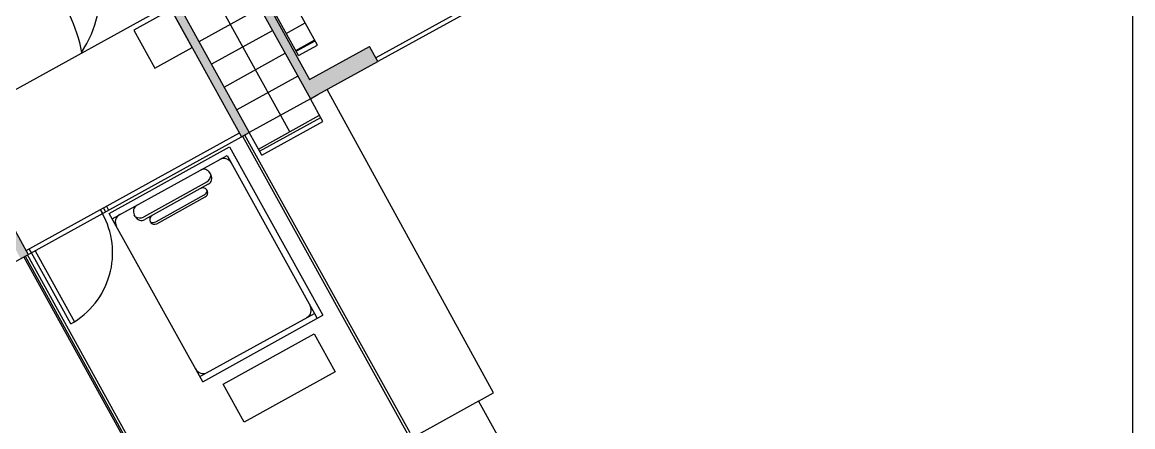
# Model space of a CAD drawing. Header units: millimetres. Extents: x 3565 to 7094, y -499 to 4123.
# Drawn here: x 4312 to 5595, y 2831 to 3299 of the extents above; entities that cross this region are included whole.
import ezdxf

# ---------------------------------------------------------------- set-up
doc = ezdxf.new("R2010")
doc.units = ezdxf.units.MM
for name, color, linetype in [('A-FLOOR-STRS', 3, 'Continuous'), ('A-FURN', 9, 'Continuous'), ('A-GLAZ-FULL', 4, 'Continuous'), ('A-WALL-FULL-EXTR', 1, 'Continuous'), ('A-WALL-FULL-INTR', 2, 'Continuous'), ('campiture muri sezionati', 253, 'Continuous'), ('QUOTE', 5, 'Continuous'), ('TRATTEGGI SOTTILI', 253, 'Continuous')]:
    doc.layers.add(name, color=color, linetype=linetype)

msp = doc.modelspace()

# ---------------------------------------------------------------- hatches: boundary and pattern name
at = {"layer": 'campiture muri sezionati'}
h = msp.add_hatch(color=256, dxfattribs=at)
h.dxf.hatch_style = 1
h.paths.add_polyline_path([(4345, 3586.4), (4338.1, 3582.6), (4338.1, 3582.6), (4336.3, 3581.5), (4415.8, 3436.9), (4565.1, 3166.5), (4573.9, 3171.4), (4424.6, 3441.8)])
h.paths.add_polyline_path([(4712.9, 3270.8), (4643.6, 3232.7), (4424.1, 3629.8), (4424.1, 3629.8), (4415.4, 3625.2), (4415.3, 3625.1), (4644.5, 3210.4), (4653.2, 3215.2), (4722.5, 3253.3)])
h = msp.add_hatch(color=256, dxfattribs=at)
h.dxf.hatch_style = 1
h.paths.add_polyline_path([(4095.7, 3433.7), (4086.4, 3428.5), (4187.3, 3246.5), (4111.4, 3204.5), (4116.3, 3195.9), (4192, 3237.6), (4309.8, 3025.5), (4318.5, 3030.3)])

# ---------------------------------------------------------------- linework, layer by layer
at = {"layer": 'A-FLOOR-STRS'}
for p, q in [((4515.9, 3276.4), (4586.4, 3315.6)), ((4601, 3289.2), (4530.4, 3250.2)), ((4544.9, 3223.9), (4615.4, 3263.1)), ((4630, 3236.7), (4559.4, 3197.6)), ((4644.6, 3210.4), (4573.9, 3171.4))]:
    msp.add_line(p, q, dxfattribs=at)
at = {"layer": 'A-FURN'}
for p, q in [((4481.1, 3318.5), (4298, 3217.8)), ((4412.1, 3077.8), (4551.1, 3155)), ((4415.5, 3071.7), (4548.5, 3144.9)), ((4548.5, 3144.9), (4649.2, 2962.2)), ((4551.1, 3155), (4659.1, 2960.3)), ((4529.7, 3122.4), (4528.4, 3124.8)), ((4520.1, 2883.1), (4412.1, 3077.8)), ((4442.3, 3073.9), (4441, 3076.3)), ((4516.7, 2889.2), (4649.2, 2962.2)), ((4520.1, 2883.1), (4659.1, 2960.3)), ((4649.2, 2962.2), (4652.3, 2956.5)), ((4543.9, 2880.4), (4648.8, 2938.6)), ((4648.8, 2938.6), (4673.1, 2894.9)), ((4673.1, 2894.9), (4568.2, 2836.7)), ((4568.2, 2836.7), (4543.9, 2880.4))]:
    msp.add_line(p, q, dxfattribs=at)
at = {"layer": 'A-FURN', "ltscale": 0.1}
for p, q in [((4525.1, 3114.3), (4451.6, 3073.6)), ((4526.6, 3111.5), (4453.2, 3070.8)), ((4465.8, 3068.1), (4521.8, 3099.2)), ((4467.1, 3065.9), (4523, 3097))]:
    msp.add_line(p, q, dxfattribs=at)
at = {"layer": 'A-FURN'}
msp.add_lwpolyline([(4340.5, 3347.5, -0.129648), (4380.1, 3263.9, 0.401009), (4351.8, 3430, -0.214426)], format="xyb", close=True, dxfattribs=at)
for points in [[(4652.7, 3272.5), (4587.5, 3390.1)], [(4630.9, 3260.4), (4565.6, 3378)], [(4616.7, 3285.9), (4638.6, 3298.1)], [(4627.6, 3266.3), (4649.5, 3278.4)], [(4628.1, 3265.3), (4650, 3277.5)], [(4630.9, 3260.4), (4652.7, 3272.5)]]:
    msp.add_lwpolyline(points, dxfattribs=at)
msp.add_lwpolyline([(4483.5, 3313.5), (4440.6, 3289.7), (4464.9, 3245.9), (4507.8, 3269.7)], close=True, dxfattribs=at)
for centre, radius, start, end in [((4544.6, 3131.3), 10, 29.0171, 119.2061), ((4520.4, 3101.8), 5.5, 299.0171, 119.0171), ((4429.1, 3067.8), 10, 118.8282, 209.0171), ((4464.4, 3070.7), 5.5, 119.0171, 299.0171), ((4635.6, 2966.1), 10, 299.2534, 29.4424), ((4520.6, 2902.8), 10, 208.5919, 298.7808)]:
    msp.add_arc(centre, radius, start, end, dxfattribs=at)
at = {"layer": 'A-FURN', "ltscale": 0.1}
for centre, radius, start, end in [((4521.4, 3120.9), 8, 29.0171, 119.0171), ((4518.2, 3123.7), 11.6, 306.1757, 353.7008), ((4522.7, 3118.5), 8, 299.0171, 29.0171), ((4515, 3108.5), 11.6, 306.1757, 335.5285), ((4448, 3080.1), 8, 119.0171, 209.0171), ((4449.3, 3077.8), 8, 209.0171, 299.0171), ((4447.3, 3084.3), 11.6, 244.3335, 291.8586), ((4461.5, 3078.9), 11.6, 262.5058, 291.8586)]:
    msp.add_arc(centre, radius, start, end, dxfattribs=at)
at = {"layer": 'A-GLAZ-FULL', "ltscale": 0.1}
for p, q in [((4905.2, 3359.8), (4720.1, 3257.8)), ((4897.7, 3349.9), (4722.5, 3253.4)), ((4588.4, 3145.1), (4659.1, 3184.1)), ((4316.1, 3034.8), (4562.6, 3171.1)), ((4156.4, 2940.8), (4565.1, 3166.5))]:
    msp.add_line(p, q, dxfattribs=at)
at = {"layer": 'A-GLAZ-FULL'}
for p, q in [((4659, 3184.1), (4644.5, 3210.4)), ((4585.9, 3149.7), (4656.5, 3188.8)), ((4588.4, 3145.1), (4573.8, 3171.4)), ((4566, 3167), (4756.7, 2823.2)), ((4568.6, 3168.5), (4759.3, 2824.7)), ((4401.8, 3082.2), (4404.3, 3077.7)), ((4405.3, 3084.1), (4407.8, 3079.6)), ((4408.8, 3086.1), (4411.3, 3081.6)), ((4508, 2685.3), (4317.7, 3029.9)), ((4322.1, 3032.3), (4319.7, 3036.8)), ((4367.8, 2950.3), (4322.1, 3032.3)), ((4326.5, 3034.7), (4372, 2952.7)), ((4315.1, 3028.5), (4505.4, 2683.8))]:
    msp.add_line(p, q, dxfattribs=at)
msp.add_arc((4322.1, 3032.3), 93.9, 299.1302, 29.2385, dxfattribs=at)
at = {"layer": 'A-WALL-FULL-EXTR'}
msp.add_line((5594.3, 4070.8), (5594.9, 2070.8), dxfattribs=at)
at = {"layer": 'A-WALL-FULL-INTR', "ltscale": 0.1}
for p, q in [((4415.3, 3625.1), (4644.5, 3210.4)), ((4424.1, 3629.8), (4643.6, 3232.7)), ((4424.6, 3441.8), (4573.9, 3171.3)), ((4095.7, 3433.7), (4318.5, 3030.3)), ((4415.8, 3436.9), (4565.1, 3166.5)), ((4643.6, 3232.7), (4712.9, 3270.8)), ((4722.5, 3253.3), (4712.9, 3270.8)), ((4653.2, 3215.2), (4722.5, 3253.3))]:
    msp.add_line(p, q, dxfattribs=at)
at = {"layer": 'A-WALL-FULL-INTR'}
for p, q in [((4644.5, 3210.4), (4653.2, 3215.2)), ((4584.5, 3152.3), (4655.1, 3191.3)), ((4565.1, 3166.5), (4573.9, 3171.4)), ((4565.1, 3166.5), (4569.5, 3168.9))]:
    msp.add_line(p, q, dxfattribs=at)
for points in [[(4838.7, 2860.8), (4856.2, 2870.5), (4663.8, 3221)], [(4507.1, 2676.7), (4313.4, 3027.5)], [(4838.7, 2860.8), (4507.1, 2676.7)]]:
    msp.add_lwpolyline(points, dxfattribs=at)
at = {"layer": 'QUOTE'}
msp.add_line((4620.8, 3172.1), (4393.2, 3584.6), dxfattribs=at)
at = {"layer": 'TRATTEGGI SOTTILI', "ltscale": 0.1}
msp.add_lwpolyline([(4838.7, 2860.8), (4972.6, 2619.5)], dxfattribs=at)

doc.saveas('drawing.dxf')
